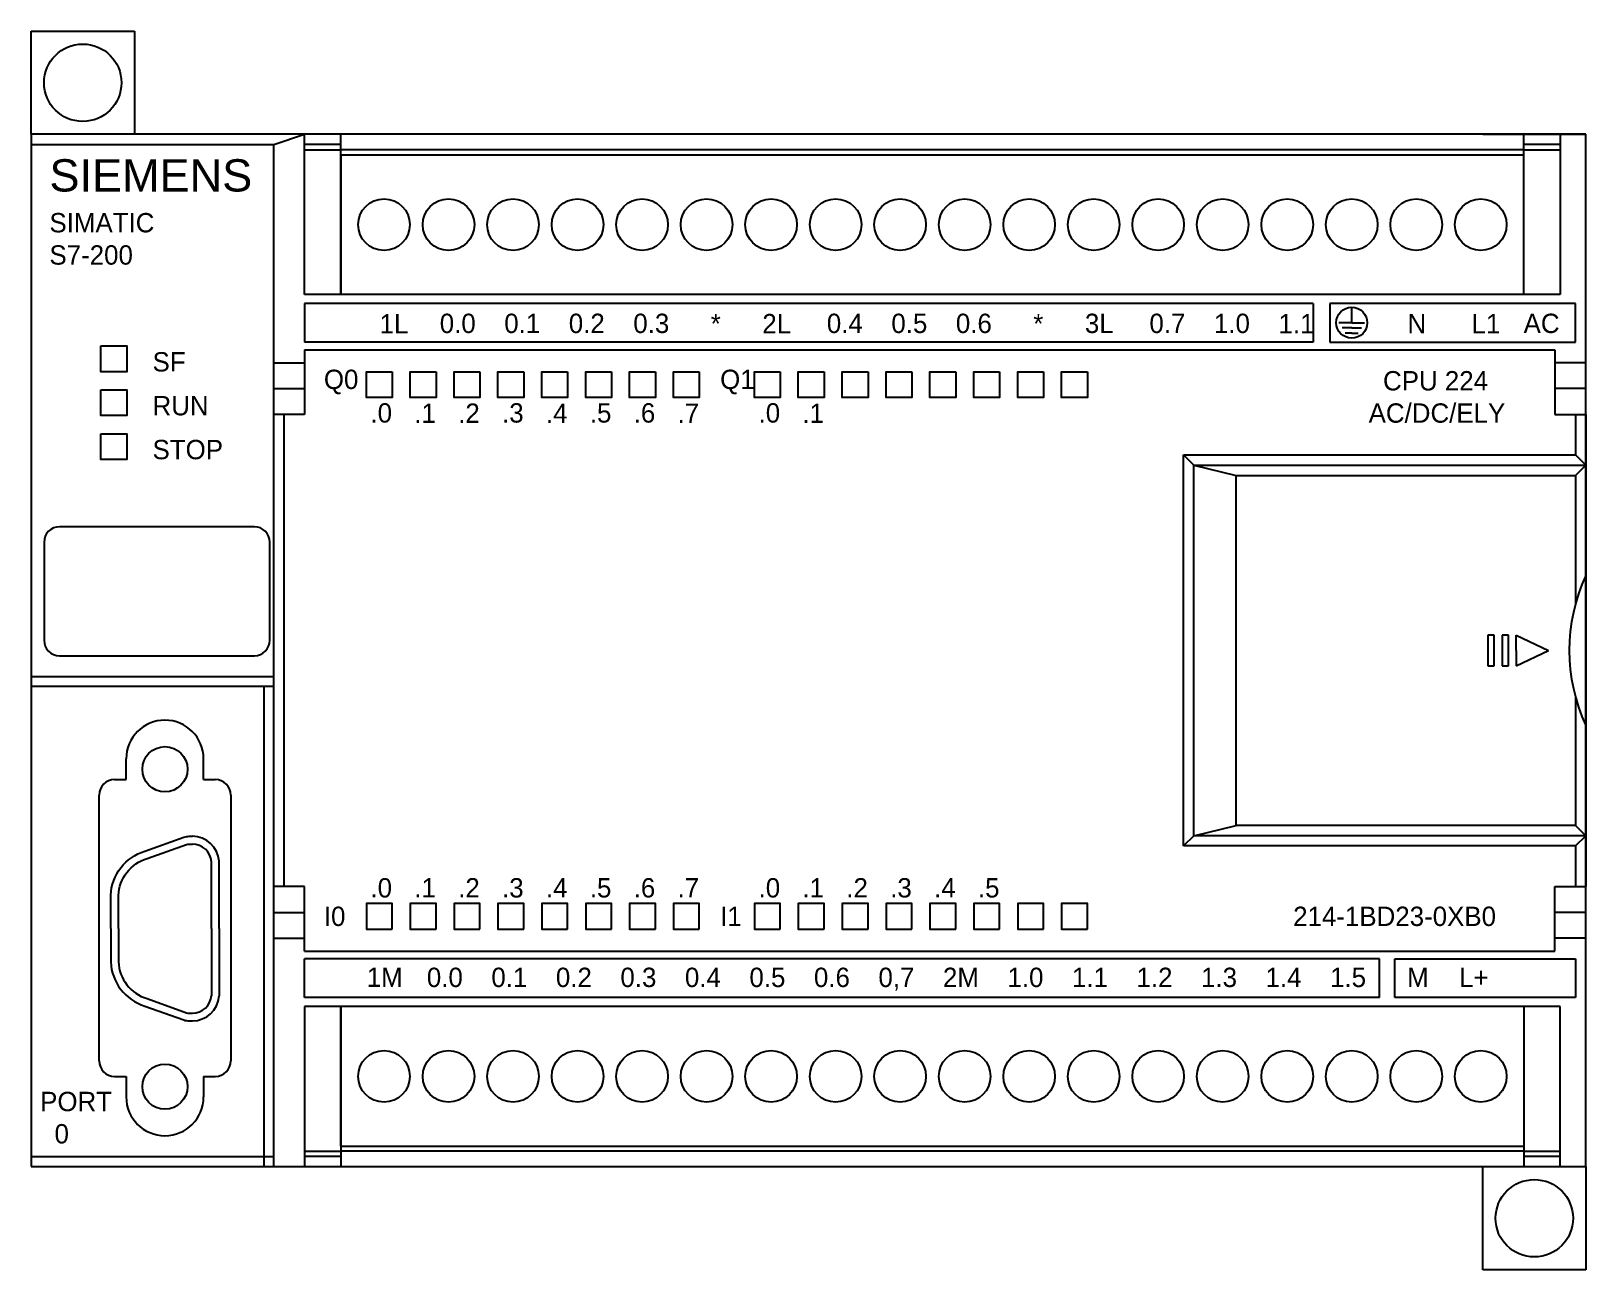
# Model space of a CAD drawing. Header units: millimetres. Extents: x 0 to 420, y 0 to 297.
# Drawn here: x 297.14 to 309.19, y 133.38 to 142.98 of the extents above; entities that cross this region are included whole.
import ezdxf

# ---------------------------------------------------------------- set-up
doc = ezdxf.new("R2010")
doc.units = ezdxf.units.MM
doc.header["$LTSCALE"] = 6
doc.layers.add('SYMS', color=7, linetype='Continuous')

msp = doc.modelspace()

# ---------------------------------------------------------------- linework, layer by layer
at = {"layer": 'SYMS'}
for p, q in [((297.144, 142.178), (297.144, 142.978)), ((297.144, 142.978), (297.944, 142.978)), ((297.944, 142.978), (297.944, 142.178)), ((309.194, 142.178), (297.144, 142.178)), ((297.144, 142.178), (297.144, 134.178)), ((297.944, 142.178), (297.144, 142.178)), ((297.144, 142.098), (299.024, 142.098)), ((299.024, 142.098), (299.264, 142.178)), ((299.024, 137.898), (299.024, 142.098)), ((299.264, 140.938), (299.264, 142.178)), ((299.544, 142.098), (299.264, 142.098)), ((299.544, 140.938), (299.544, 142.178)), ((308.394, 142.178), (309.194, 142.178)), ((308.714, 140.938), (308.714, 142.178)), ((308.994, 142.098), (308.714, 142.098)), ((308.994, 142.178), (308.994, 140.938)), ((309.194, 134.178), (309.194, 142.178)), ((299.264, 142.058), (299.544, 142.058)), ((308.714, 142.058), (299.544, 142.058)), ((299.544, 142.018), (308.714, 142.018)), ((299.544, 142.018), (299.544, 140.938)), ((308.714, 142.058), (308.994, 142.058)), ((308.994, 140.938), (299.264, 140.938)), ((299.264, 140.868), (299.264, 140.568)), ((307.079, 140.868), (299.264, 140.868)), ((308.714, 140.938), (299.544, 140.938)), ((307.079, 140.868), (307.079, 140.568)), ((309.114, 140.868), (307.209, 140.868)), ((307.209, 140.868), (307.209, 140.568)), ((309.114, 140.568), (309.114, 140.868)), ((307.379, 140.718), (307.379, 140.828)), ((307.379, 140.718), (307.279, 140.718)), ((307.379, 140.678), (307.304, 140.678)), ((307.379, 140.638), (307.329, 140.638)), ((307.379, 140.718), (307.479, 140.718)), ((307.379, 140.678), (307.454, 140.678)), ((307.379, 140.638), (307.429, 140.638)), ((307.079, 140.568), (299.264, 140.568)), ((299.264, 140.508), (299.264, 140.008)), ((299.264, 140.508), (308.954, 140.508)), ((307.209, 140.568), (309.114, 140.568)), ((308.954, 140.508), (308.954, 140.008)), ((299.024, 140.408), (299.264, 140.408)), ((309.194, 140.408), (308.954, 140.408)), ((299.024, 140.208), (299.264, 140.208)), ((309.194, 140.208), (308.954, 140.208)), ((299.264, 140.008), (299.024, 140.008)), ((299.104, 136.348), (299.104, 140.008)), ((308.954, 140.008), (309.194, 140.008)), ((309.114, 140.008), (309.114, 139.693)), ((309.194, 140.008), (309.194, 136.348)), ((306.074, 139.693), (309.114, 139.693)), ((306.074, 136.663), (306.074, 139.693)), ((306.154, 139.613), (306.074, 139.693)), ((309.114, 139.693), (309.194, 139.613)), ((306.154, 136.743), (306.154, 139.613)), ((306.154, 139.613), (309.194, 139.613)), ((306.154, 139.613), (306.484, 139.533)), ((309.114, 139.533), (309.194, 139.613)), ((306.484, 139.533), (309.114, 139.533)), ((306.484, 136.823), (306.484, 139.533)), ((309.114, 139.533), (309.114, 138.543)), ((298.874, 139.137), (297.364, 139.137)), ((297.244, 139.017), (297.244, 138.257)), ((298.994, 138.257), (298.994, 139.017)), ((308.484, 138.298), (308.434, 138.298)), ((308.434, 138.298), (308.434, 138.058)), ((308.484, 138.178), (308.484, 138.298)), ((308.594, 138.298), (308.544, 138.298)), ((308.544, 138.298), (308.544, 138.058)), ((308.594, 138.178), (308.594, 138.298)), ((308.654, 138.178), (308.654, 138.298)), ((308.654, 138.298), (308.904, 138.178)), ((297.364, 138.137), (298.874, 138.137)), ((308.484, 138.058), (308.484, 138.178)), ((308.594, 138.058), (308.594, 138.178)), ((308.654, 138.178), (308.654, 138.058)), ((308.654, 138.058), (308.904, 138.178)), ((297.144, 137.977), (299.024, 137.977)), ((308.434, 138.058), (308.484, 138.058)), ((308.544, 138.058), (308.594, 138.058)), ((299.024, 137.898), (297.144, 137.898)), ((298.951, 134.178), (298.951, 137.898)), ((299.024, 134.178), (299.024, 137.898)), ((309.114, 137.813), (309.114, 136.823)), ((297.881, 137.178), (297.881, 137.338)), ((298.481, 137.178), (298.481, 137.338)), ((297.791, 137.178), (297.881, 137.178)), ((298.481, 137.178), (298.571, 137.178)), ((297.671, 134.998), (297.671, 137.058)), ((298.691, 137.058), (298.691, 134.998)), ((306.154, 136.743), (306.484, 136.823)), ((309.114, 136.823), (306.484, 136.823)), ((309.114, 136.823), (309.194, 136.743)), ((306.154, 136.743), (306.074, 136.663)), ((309.114, 136.663), (306.074, 136.663)), ((309.194, 136.743), (306.154, 136.743)), ((309.114, 136.663), (309.194, 136.743)), ((309.114, 136.663), (309.114, 136.348)), ((298.541, 136.023), (298.541, 136.545)), ((298.601, 136.023), (298.601, 136.545)), ((299.264, 136.348), (299.024, 136.348)), ((299.264, 135.848), (299.264, 136.348)), ((308.954, 135.848), (308.954, 136.348)), ((308.954, 136.348), (309.194, 136.348)), ((299.024, 136.148), (299.264, 136.148)), ((309.194, 136.148), (308.954, 136.148)), ((298.541, 136.023), (298.541, 135.501)), ((298.601, 136.023), (298.601, 135.501)), ((299.024, 135.948), (299.264, 135.948)), ((309.194, 135.948), (308.954, 135.948)), ((299.264, 135.848), (308.954, 135.848)), ((307.594, 135.788), (299.264, 135.788)), ((299.264, 135.488), (299.264, 135.788)), ((307.594, 135.488), (307.594, 135.788)), ((307.714, 135.488), (307.714, 135.788)), ((307.714, 135.788), (309.114, 135.788)), ((309.114, 135.788), (309.114, 135.488)), ((307.594, 135.488), (299.264, 135.488)), ((309.114, 135.488), (307.714, 135.488)), ((308.994, 135.418), (299.264, 135.418)), ((299.264, 135.418), (299.264, 134.178)), ((308.714, 135.418), (299.544, 135.418)), ((299.544, 135.418), (299.544, 134.178)), ((299.544, 134.338), (299.544, 135.418)), ((308.714, 135.418), (308.714, 134.178)), ((308.994, 134.178), (308.994, 135.418)), ((297.791, 134.878), (297.881, 134.878)), ((297.881, 134.878), (297.881, 134.718)), ((298.481, 134.878), (298.481, 134.718)), ((298.481, 134.878), (298.571, 134.878)), ((297.144, 134.257), (299.024, 134.257)), ((299.264, 134.298), (299.544, 134.298)), ((299.544, 134.258), (299.264, 134.258)), ((299.544, 134.338), (308.714, 134.338)), ((308.714, 134.298), (299.544, 134.298)), ((308.714, 134.298), (308.994, 134.298)), ((308.994, 134.258), (308.714, 134.258)), ((297.144, 134.178), (309.194, 134.178)), ((297.144, 134.178), (309.194, 134.178)), ((297.144, 134.178), (299.024, 134.178)), ((308.394, 133.378), (308.394, 134.178)), ((308.394, 134.178), (309.194, 134.178)), ((309.194, 134.178), (309.194, 133.378)), ((309.194, 133.378), (308.394, 133.378))]:
    msp.add_line(p, q, dxfattribs=at)
for points in [[(297.685, 140.538), (297.885, 140.538), (297.885, 140.338), (297.685, 140.338)], [(299.942, 140.338), (299.942, 140.138), (299.742, 140.138), (299.742, 140.338)], [(300.282, 140.338), (300.282, 140.138), (300.082, 140.138), (300.082, 140.338)], [(300.622, 140.338), (300.622, 140.138), (300.422, 140.138), (300.422, 140.338)], [(300.962, 140.338), (300.962, 140.138), (300.762, 140.138), (300.762, 140.338)], [(301.302, 140.338), (301.302, 140.138), (301.102, 140.138), (301.102, 140.338)], [(301.642, 140.338), (301.642, 140.138), (301.442, 140.138), (301.442, 140.338)], [(301.982, 140.338), (301.982, 140.138), (301.782, 140.138), (301.782, 140.338)], [(302.322, 140.338), (302.322, 140.138), (302.122, 140.138), (302.122, 140.338)], [(302.95, 140.338), (302.95, 140.138), (302.75, 140.138), (302.75, 140.338)], [(303.29, 140.338), (303.29, 140.138), (303.09, 140.138), (303.09, 140.338)], [(303.63, 140.338), (303.63, 140.138), (303.43, 140.138), (303.43, 140.338)], [(303.97, 140.338), (303.97, 140.138), (303.77, 140.138), (303.77, 140.338)], [(304.31, 140.338), (304.31, 140.138), (304.11, 140.138), (304.11, 140.338)], [(304.65, 140.338), (304.65, 140.138), (304.45, 140.138), (304.45, 140.338)], [(304.99, 140.338), (304.99, 140.138), (304.79, 140.138), (304.79, 140.338)], [(305.33, 140.338), (305.33, 140.138), (305.13, 140.138), (305.13, 140.338)], [(297.685, 140.198), (297.885, 140.198), (297.885, 139.998), (297.685, 139.998)], [(297.685, 139.858), (297.885, 139.858), (297.885, 139.658), (297.685, 139.658)], [(299.942, 136.018), (299.942, 136.218), (299.742, 136.218), (299.742, 136.018)], [(300.282, 136.018), (300.282, 136.218), (300.082, 136.218), (300.082, 136.018)], [(300.622, 136.018), (300.622, 136.218), (300.422, 136.218), (300.422, 136.018)], [(300.962, 136.018), (300.962, 136.218), (300.762, 136.218), (300.762, 136.018)], [(301.302, 136.018), (301.302, 136.218), (301.102, 136.218), (301.102, 136.018)], [(301.642, 136.018), (301.642, 136.218), (301.442, 136.218), (301.442, 136.018)], [(301.982, 136.018), (301.982, 136.218), (301.782, 136.218), (301.782, 136.018)], [(302.322, 136.018), (302.322, 136.218), (302.122, 136.218), (302.122, 136.018)], [(302.95, 136.018), (302.95, 136.218), (302.75, 136.218), (302.75, 136.018)], [(303.29, 136.018), (303.29, 136.218), (303.09, 136.218), (303.09, 136.018)], [(303.63, 136.018), (303.63, 136.218), (303.43, 136.218), (303.43, 136.018)], [(303.97, 136.018), (303.97, 136.218), (303.77, 136.218), (303.77, 136.018)], [(304.31, 136.018), (304.31, 136.218), (304.11, 136.218), (304.11, 136.018)], [(304.65, 136.018), (304.65, 136.218), (304.45, 136.218), (304.45, 136.018)], [(304.99, 136.018), (304.99, 136.218), (304.79, 136.218), (304.79, 136.018)], [(305.33, 136.018), (305.33, 136.218), (305.13, 136.218), (305.13, 136.018)]]:
    msp.add_lwpolyline(points, close=True, dxfattribs=at)
for points in [[(297.761, 136.023), (297.761, 136.281, -0.319237), (298.026, 136.623), (298.327, 136.731, -0.086054), (298.368, 136.738), (298.395, 136.738)], [(297.821, 136.023), (297.821, 136.28, -0.319455), (298.044, 136.566), (298.348, 136.674, -0.086054), (298.368, 136.678), (298.395, 136.678)], [(297.761, 136.023), (297.761, 135.765, 0.319237), (298.026, 135.423), (298.327, 135.315, 0.086054), (298.368, 135.308), (298.395, 135.308)], [(297.821, 136.023), (297.821, 135.766, 0.319455), (298.044, 135.48), (298.348, 135.371, 0.086054), (298.368, 135.368), (298.395, 135.368)]]:
    msp.add_lwpolyline(points, format="xyb", dxfattribs=at)
for centre, radius in [((297.544, 142.578), 0.3), ((299.879, 141.478), 0.2), ((300.379, 141.478), 0.2), ((300.879, 141.478), 0.2), ((301.379, 141.478), 0.2), ((301.879, 141.478), 0.2), ((302.379, 141.478), 0.2), ((302.879, 141.478), 0.2), ((303.379, 141.478), 0.2), ((303.879, 141.478), 0.2), ((304.379, 141.478), 0.2), ((304.879, 141.478), 0.2), ((305.379, 141.478), 0.2), ((305.879, 141.478), 0.2), ((306.379, 141.478), 0.2), ((306.879, 141.478), 0.2), ((307.379, 141.478), 0.2), ((307.879, 141.478), 0.2), ((308.379, 141.478), 0.2), ((307.379, 140.718), 0.12), ((298.181, 137.258), 0.175), ((298.181, 134.798), 0.175), ((299.879, 134.878), 0.2), ((300.379, 134.878), 0.2), ((300.879, 134.878), 0.2), ((301.379, 134.878), 0.2), ((301.879, 134.878), 0.2), ((302.379, 134.878), 0.2), ((302.879, 134.878), 0.2), ((303.379, 134.878), 0.2), ((303.879, 134.878), 0.2), ((304.379, 134.878), 0.2), ((304.879, 134.878), 0.2), ((305.379, 134.878), 0.2), ((305.879, 134.878), 0.2), ((306.379, 134.878), 0.2), ((306.879, 134.878), 0.2), ((307.379, 134.878), 0.2), ((307.879, 134.878), 0.2), ((308.379, 134.878), 0.2), ((308.794, 133.778), 0.3)]:
    msp.add_circle(centre, radius, dxfattribs=at)
for centre, radius, start, end in [((297.364, 139.017), 0.12, 90, 180), ((298.874, 139.017), 0.12, 0, 90), ((310.423, 138.178), 1.359, 154.7333, 205.2667), ((297.364, 138.257), 0.12, 180, 270), ((298.874, 138.257), 0.12, 270, 0), ((298.181, 137.338), 0.3, 0, 180), ((297.791, 137.058), 0.12, 90, 180), ((298.571, 137.058), 0.12, 0, 90), ((298.394, 136.53), 0.208, 3.9968, 90.3562), ((298.394, 136.53), 0.148, 3.9968, 90.3562), ((298.394, 135.516), 0.208, 269.6438, 356.0032), ((298.394, 135.516), 0.148, 269.6438, 356.0032), ((297.791, 134.998), 0.12, 180, 270), ((298.571, 134.998), 0.12, 270, 0), ((298.181, 134.718), 0.3, 180, 0)]:
    msp.add_arc(centre, radius, start, end, dxfattribs=at)

# ---------------------------------------------------------------- texts
at = {"layer": 'SYMS', "char_height": 0.15}
for s, width, insert, attachment_point in [('{\\fArial|b0|i0|c0|p34;\\H1.66667x;SIEMENS}\\PSIMATIC\\PS7-200', 0.1, (297.286, 141.166), 7), ('1L', 0.1, (299.845, 140.635), 7), ('0.0', 0.1, (300.311, 140.636), 7), ('0.1', 0.1, (300.811, 140.636), 7), ('0.2', 0.1, (301.311, 140.636), 7), ('0.3', 0.1, (301.811, 140.636), 7), ('*', 0.1, (302.411, 140.636), 7), ('2L', 0.1, (302.811, 140.636), 7), ('0.4', 0.1, (303.311, 140.636), 7), ('0.5', 0.1, (303.811, 140.636), 7), ('0.6', 0.1, (304.311, 140.636), 7), ('*', 0.1, (304.911, 140.636), 7), ('3L', 0.1, (305.311, 140.636), 7), ('0.7', 0.1, (305.811, 140.636), 7), ('1.0', 0.1, (306.311, 140.636), 7), ('1.1', 0.1, (306.811, 140.636), 7), ('N', 0.1, (307.811, 140.636), 7), ('L1', 0.2, (308.308, 140.636), 7), ('AC', 0.1, (308.711, 140.636), 7), ('SF', 0.15, (298.085, 140.338), 7), ('Q0', 0.1, (299.413, 140.163), 7), ('Q1', 0.1, (302.484, 140.163), 7), ('  CPU 224\\PAC/DC/ELY', 1.3528, (307.51, 139.941), 7), ('RUN', 0.15, (298.085, 139.998), 7), ('.0', 0.15, (299.774, 139.942), 7), ('.1', 0.15, (300.114, 139.942), 7), ('.2', 0.15, (300.454, 139.942), 7), ('.3', 0.15, (300.794, 139.942), 7), ('.4', 0.15, (301.134, 139.942), 7), ('.5', 0.15, (301.474, 139.942), 7), ('.6', 0.15, (301.814, 139.942), 7), ('.7', 0.15, (302.154, 139.942), 7), ('.0', 0.15, (302.782, 139.942), 7), ('.1', 0.15, (303.122, 139.942), 7), ('STOP', 0.15, (298.085, 139.658), 7), ('.0', 0.15, (299.774, 136.414), 1), ('.1', 0.15, (300.114, 136.414), 1), ('.2', 0.15, (300.454, 136.414), 1), ('.3', 0.15, (300.794, 136.414), 1), ('.4', 0.15, (301.134, 136.414), 1), ('.5', 0.15, (301.474, 136.414), 1), ('.6', 0.15, (301.814, 136.414), 1), ('.7', 0.15, (302.154, 136.414), 1), ('.0', 0.15, (302.782, 136.414), 1), ('.1', 0.15, (303.122, 136.414), 1), ('.2', 0.15, (303.462, 136.414), 1), ('.3', 0.15, (303.802, 136.414), 1), ('.4', 0.15, (304.142, 136.414), 1), ('.5', 0.15, (304.482, 136.414), 1), ('I0', 0.1, (299.413, 136.193), 1), ('I1', 0.1, (302.484, 136.193), 1), ('214-1BD23-0XB0', 0.1, (306.925, 136.193), 1), ('1M', 0.1, (299.745, 135.721), 1), ('0.0', 0.1, (300.211, 135.72), 1), ('0.1', 0.1, (300.711, 135.72), 1), ('0.2', 0.1, (301.211, 135.72), 1), ('0.3', 0.1, (301.711, 135.72), 1), ('0.4', 0.1, (302.211, 135.72), 1), ('0.5', 0.1, (302.711, 135.72), 1), ('0.6', 0.1, (303.211, 135.72), 1), ('0,7', 0.1, (303.711, 135.72), 1), ('2M', 0.1, (304.211, 135.72), 1), ('1.0', 0.1, (304.711, 135.72), 1), ('1.1', 0.1, (305.211, 135.72), 1), ('1.2', 0.1, (305.711, 135.72), 1), ('1.3', 0.1, (306.211, 135.72), 1), ('1.4', 0.1, (306.711, 135.72), 1), ('1.5', 0.1, (307.211, 135.72), 1), ('M', 0.2, (307.808, 135.72), 1), ('L+', 0.1, (308.211, 135.72), 1), ('PORT\\P  0', 0.51802, (297.214, 134.758), 1)]:
    msp.add_mtext_dynamic_manual_height_columns(s, width=width, gutter_width=12.5, heights=[0], dxfattribs=dict(at, insert=insert, attachment_point=attachment_point))

doc.saveas('drawing.dxf')
